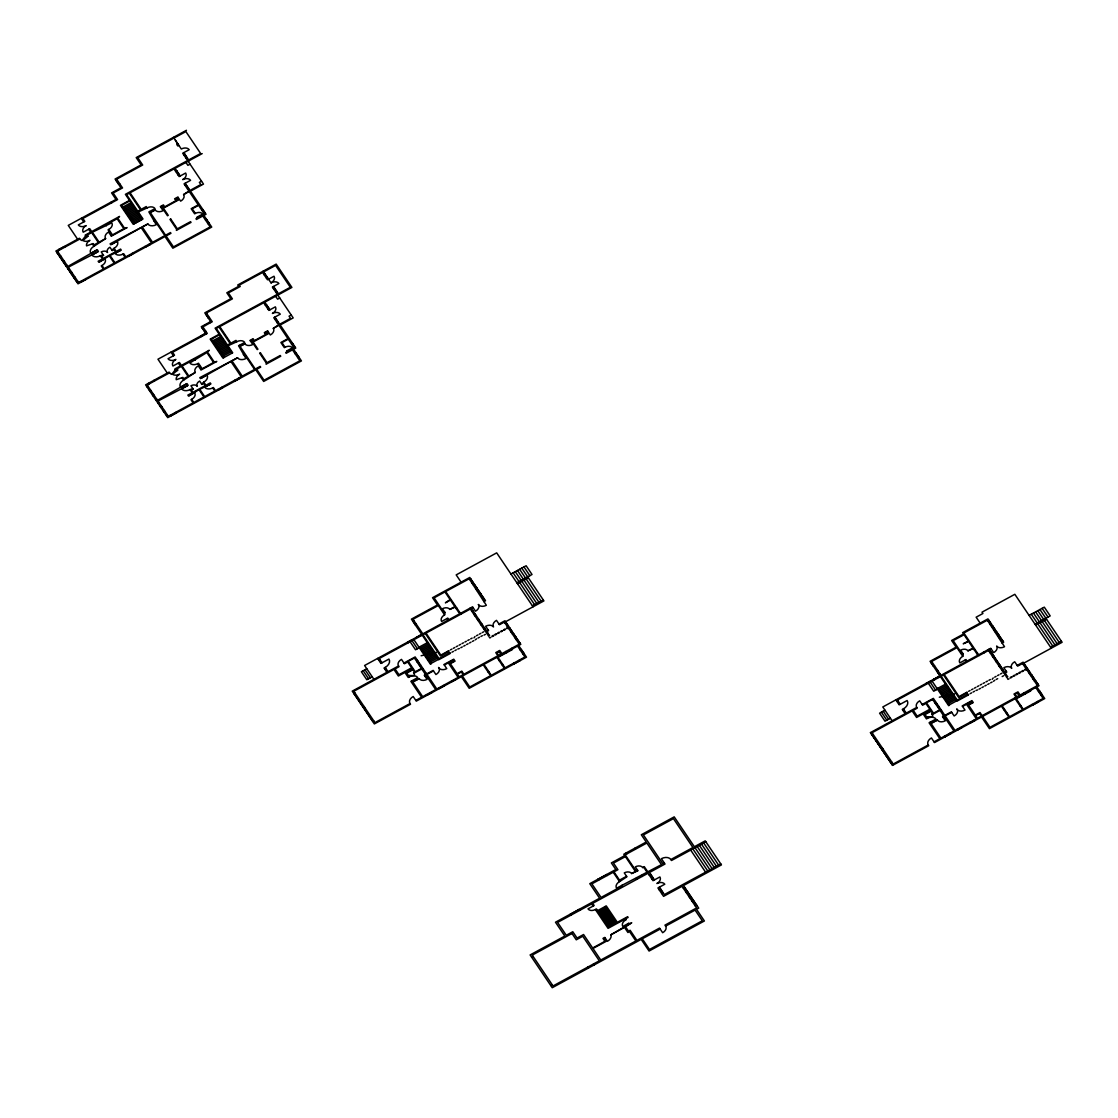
<?xml version="1.0" encoding="UTF-8"?>
<svg xmlns="http://www.w3.org/2000/svg" width="1118" height="1118" viewBox="0 0 1118 1118"><rect width="100%" height="100%" fill="white"/><g stroke="black" fill="none" stroke-linecap="round" stroke-linejoin="round"><path stroke-width="1.5" d="M87.484 236.681L82.886 240.468A6.205 4.36 -23.1 0 0 89.943 240.328A6.205 4.36 -23.1 0 0 86.533 245.876L93.129 243.57L94.024 244.912L98.37 242.55L91.648 232.6L87.316 234.948L88.21 236.289L85.681 235.842L82.061 240.524A6.61 4.64 -23.1 0 1 79.895 238.986L79.406 238.26L55.9 251.033L78.022 283.818L164.989 236.555L172.857 248.21L211.735 227.08L203.867 215.425L206.047 214.251L190.479 191.164L203.49 184.093L188.09 161.258M177.189 370.505L172.591 374.306A6.205 4.36 -23.1 0 0 179.649 374.153A6.205 4.36 -23.1 0 0 176.239 379.701L182.835 377.409L183.729 378.736L188.076 376.375L181.354 366.424L177.021 368.786L177.916 370.114L177.189 370.505L176.295 369.178L175.386 369.667L171.753 374.348A6.61 4.64 -23.1 0 1 169.601 372.811L169.111 372.084L145.606 384.858L167.728 417.643L255.784 369.792L263.666 381.448L301.441 360.904L293.573 349.249L295.753 348.075L280.185 324.989L293.195 317.917L277.795 295.082M186.468 130.275L136.2 157.596L141.12 164.877L115.084 179.034L120.94 187.796L111.576 192.883L115.992 199.451L68.254 225.389L77.603 239.238M172.857 138.674L137.78 157.736L142.699 165.017L116.649 179.173L122.547 187.922L113.156 193.023L117.572 199.591L82.858 218.457L84.828 221.364L78.316 224.914A6.205 4.36 -23.1 0 0 86.198 225.598A6.205 4.36 -23.1 0 0 83.221 232.195L89.733 228.659L91.704 231.566L119.556 216.431L117.711 218.108L124.587 228.31L127.089 227.611L111.353 236.164L108.572 232.027A6.205 4.36 -23.1 0 0 105.609 238.623L99.097 242.159L92.375 232.209L111.758 222.831A6.205 4.36 -23.1 0 1 108.781 229.428L108.069 229.819L111.744 235.283L111.031 235.674M173.947 138.073L185.881 131.589L200.625 153.459L188.69 159.944M175.414 140.267L177.692 144.012M177.874 143.915L176.784 144.501L177.776 145.955L178.852 145.368M116.146 180.613L117.222 180.026M118.606 184.26L119.682 183.659M183.673 154.703L184.763 154.116M186.133 158.351L187.209 157.75M202.204 153.599L175.079 168.329L180.236 175.987M175.708 171.473L176.798 170.886M190.06 164.178L187.894 165.352L185.923 162.431M129.492 200.415L120.451 205.321L133.238 224.271L143.006 218.96L126.6 194.658L173.989 168.93L179.146 176.574L185.658 173.038A6.205 4.36 -23.1 0 1 182.695 179.635A6.205 4.36 -23.1 0 1 190.577 180.319L184.065 183.869L188.9 191.024L183.618 194.546A6.205 4.36 -23.1 0 1 180.641 201.142L177.874 197.02L174.618 198.794L175.917 200.723L164.709 206.816L163.41 204.887L160.335 206.55L163.102 210.673A6.205 4.36 -23.1 0 1 155.22 209.974L150.343 212.63L165.576 235.227L170.467 232.572L170.956 233.313L166.079 235.968L173.458 246.896L210.156 226.94L202.791 216.012L196.461 219.449L195.971 218.723L197.411 217.926L196.922 217.213L202.707 214.069A5.786 4.067 -23.1 0 0 195.357 213.412L194.63 213.804L191.178 208.689L198.235 204.86L189.221 191.499L183.618 194.546M129.828 200.891L121.513 205.419L133.964 223.879M178.167 175.121L179.257 174.534M122.547 206.97L123.232 206.592L134.635 223.488L142.224 219.366L125.398 194.336L187.6 160.531L182.695 153.236L189.194 149.7A6.205 4.36 -23.1 0 0 181.312 149.015L173.458 137.346M123.385 206.816L130.988 202.693M124.252 208.088L131.84 203.965M125.104 209.373L132.707 205.237M125.971 210.645L133.559 206.523M126.823 211.917L134.426 207.794M58.877 249.58L64.299 246.631M79.895 238.986L57.479 251.173L67.793 266.475L96.581 250.166M127.69 213.189L135.278 209.066M57.214 252.975L58.29 252.388M128.542 214.474L136.144 210.338M137.752 211.19L140.463 209.723L129.325 193.176M185.057 185.322L186.133 184.736M129.408 215.746L136.997 211.623M137.486 212.336L147.143 207.892A6.205 4.36 -23.1 0 1 155.025 208.591L148.876 211.931L156.254 224.704A6.61 4.64 -23.1 0 1 147.856 223.963L142.252 227.01L152.565 242.313L164.863 235.632L154.55 220.33L153.641 220.819M130.275 217.018L137.849 212.895M59.673 256.623L60.749 256.022M131.127 218.289L138.73 214.167M60.33 257.587L61.406 257M201.533 181.172L199.367 182.36L200.835 184.54L189.99 190.437L185.155 183.268M187.503 188.97L188.593 188.369M131.994 219.575L139.582 215.439M132.846 220.847L140.449 216.724M160.643 207.026L161.369 206.634L167.518 215.746L168.245 215.355L163.41 208.186L178.6 199.926L177.287 197.984L178.181 197.495M133.713 222.119L141.301 217.996M62.776 261.235L63.866 260.648M63.433 262.199L64.523 261.612M103.205 254.862L100.354 255.756A6.61 4.64 -23.1 0 1 91.942 255.016L98.454 251.466L97.308 249.775L90.796 253.311A6.61 4.64 -23.1 0 1 93.968 246.281L105.609 238.623M65.892 265.846L66.982 265.259M68.03 269.005L69.106 268.418M147.856 223.963L110.095 243.822L110.752 244.786L117.264 241.25A6.61 4.64 -23.1 0 1 114.092 248.28L111.884 250.139M70.476 272.652L71.566 272.065M71.133 273.617L72.223 273.03M73.592 277.264L74.682 276.677M74.249 278.242L75.339 277.641M201.841 210.226L202.931 209.625M100.354 255.756L102.479 258.915L98.146 261.263L98.803 262.241L104.952 258.901A6.205 4.36 -23.1 0 1 101.976 265.497L101.249 265.888L103.387 269.047L78.609 282.505L68.296 267.202L97.727 251.871M114.092 248.28L116.23 251.438L120.562 249.076L121.219 250.055L115.07 253.395A6.205 4.36 -23.1 0 0 122.952 254.093L123.679 253.702L125.803 256.861L151.489 242.899L141.161 227.597L111.479 244.395M76.709 281.876L77.799 281.289M203.811 213.133L204.901 212.546M80.831 282.127L86.254 279.179M128.388 256.288L132.721 253.926L132.315 253.311M145.382 247.05L149.728 244.688M205.488 220.022L206.578 219.435M207.948 223.67L209.038 223.083M263.652 271.898L275.587 265.413L290.331 287.284L278.396 293.768M264.044 274.679L265.12 274.092M266.489 278.326L267.579 277.739M205.852 314.438L206.928 313.851M208.311 318.085L209.387 317.498M273.379 288.528L274.455 287.941M202.246 328.161L203.336 327.56M275.839 292.175L276.915 291.574M204.706 331.794L205.796 331.207M201.086 335.945L205.419 333.597M265.413 305.298L266.503 304.711M279.766 298.003L277.599 299.177L275.629 296.27M219.198 334.24L210.156 339.145L222.943 358.095L232.698 352.785L216.305 328.482L219.016 327.015L230.168 343.547L227.457 345.015M219.533 334.715L211.204 339.243L223.656 357.704M267.873 308.945L268.963 308.358M212.252 340.794L212.937 340.417L224.341 357.313M213.091 340.641L220.693 336.518M213.957 341.926L221.546 337.79M214.81 343.198L222.412 339.061M215.676 344.47L223.265 340.347M216.529 345.741L224.131 341.619M169.601 372.811L147.185 384.997L157.498 400.3L186.287 383.991M217.395 347.027L224.984 342.891M146.919 386.8L147.995 386.213M218.248 348.299L225.85 344.162M219.114 349.571L226.702 345.448M274.748 319.147L275.839 318.56M227.192 346.161L236.848 341.717A6.205 4.36 -23.1 0 1 244.73 342.415L238.581 345.755L245.96 358.529A6.61 4.64 -23.1 0 1 237.561 357.788L231.957 360.834L242.271 376.137L254.569 369.457L244.241 354.154L243.347 354.644M219.966 350.842L227.555 346.72M197.774 363.643L198.487 363.252L202.176 368.716L213.566 362.525L206.858 352.561L189.892 362.945A6.205 4.36 -23.1 0 0 197.774 363.643L201.45 369.108L200.737 369.499M149.379 390.448L150.455 389.847M220.833 352.128L228.421 347.991M150.022 391.412L151.112 390.825M277.208 322.795L278.298 322.208M291.239 315.01L289.059 316.184L290.54 318.364L279.696 324.262L274.86 317.107M221.699 353.4L229.288 349.263M222.552 354.672L230.154 350.549M244.926 343.799L240.049 346.454L255.281 369.052L260.173 366.397L260.662 367.137L256.693 369.303L264.058 380.232L299.862 360.765L292.497 349.836L286.166 353.274L285.677 352.547L287.102 351.751L286.627 351.038L292.413 347.894A5.786 4.067 -23.1 0 0 285.062 347.237L284.335 347.642L280.884 342.513L287.941 338.684L278.927 325.324L273.323 328.371A6.205 4.36 -23.1 0 1 270.346 334.967L267.579 330.844L264.323 332.619L265.623 334.548L254.415 340.641L253.115 338.712L250.041 340.389L252.808 344.498A6.205 4.36 -23.1 0 1 244.926 343.799L239.727 345.979L239.308 345.364M250.348 340.85L251.075 340.459L257.224 349.571L257.937 349.179L253.115 342.01L268.306 333.751L266.992 331.808L267.887 331.319M223.418 355.943L231.007 351.821M152.481 395.059L153.571 394.472M231.985 353.176L215.103 328.161L277.306 294.355L272.387 287.074L278.899 283.525A6.205 4.36 -23.1 0 0 271.017 282.84A6.205 4.36 -23.1 0 0 273.994 276.244L267.481 279.779L262.562 272.499L239.294 285.132L240.216 286.488L228.393 292.916L232.404 298.841L206.355 312.998L212.252 321.746L202.861 326.847L207.277 333.416L172.563 352.282L174.52 355.189L168.021 358.738A6.205 4.36 -23.1 0 0 175.903 359.423A6.205 4.36 -23.1 0 0 172.927 366.019L179.439 362.484L181.409 365.404L209.262 350.269L207.417 351.932L214.293 362.134L216.794 361.435L201.058 369.988L198.277 365.852A6.205 4.36 -23.1 0 0 195.301 372.448L188.802 375.983L182.08 366.033L194.742 359.144L195.315 359.996M153.138 396.024L154.228 395.437M192.911 388.687L190.06 389.581A6.61 4.64 -23.1 0 1 181.647 388.84L188.159 385.305L187.013 383.6L180.501 387.135A6.61 4.64 -23.1 0 1 183.673 380.106L195.301 372.448M155.598 399.671L156.688 399.084M157.736 402.829L158.812 402.242M237.561 357.788L199.801 377.646L200.457 378.611L206.97 375.075A6.61 4.64 -23.1 0 1 203.797 382.104L201.589 383.977M160.181 406.477L161.272 405.89M160.838 407.441L161.928 406.854M163.298 411.089L164.388 410.502M163.955 412.067L165.045 411.466M291.546 344.051L292.637 343.45M190.06 389.581L192.184 392.739L187.852 395.087L188.509 396.065L194.644 392.725A6.205 4.36 -23.1 0 1 191.681 399.322L190.954 399.713L193.093 402.871L168.315 416.329L158.001 401.027L187.433 385.696M203.797 382.104L205.936 385.263L210.268 382.915L210.925 383.879L204.776 387.219A6.205 4.36 -23.1 0 0 212.658 387.918L213.384 387.527L215.508 390.685L241.195 376.724L230.867 361.421L201.184 378.219M166.414 415.7L167.504 415.113M293.517 346.957L294.607 346.37M170.537 415.952L175.959 413.003M218.094 390.112L222.426 387.75M235.087 380.875L239.434 378.513L239.014 377.912M295.194 353.847L296.284 353.26M297.654 357.494L298.744 356.908M469.686 579.501L470.762 578.914M472.131 583.149L473.221 582.562M473.445 585.091L474.535 584.504M412.766 621.147L413.856 620.56M475.905 588.725L476.995 588.138M477.218 590.681L478.308 590.08M415.225 624.794L416.301 624.207M510.94 574.009L526.131 565.75L532.028 574.498L516.851 582.744M444.74 612.147L444.028 612.538L434.105 597.837L444.964 591.939L450.121 599.597L445.383 602.826L450.442 600.073L454.872 606.641L449.813 609.394A5.786 4.067 -23.1 0 0 442.449 608.737L445.076 612.622L444.615 614.872A6.205 4.36 -23.1 0 0 441.638 621.468L447.787 618.114L448.849 619.693L459.708 613.81L455.194 607.13L449.813 609.394M479.678 594.315L480.754 593.728M456.186 608.583L456.899 608.192M480.992 596.257L482.068 595.67M458.646 612.231L459.358 611.826M483.437 599.905L484.527 599.318M407.707 642.221L412.053 639.873M415.84 637.805L420.186 635.443M470.329 609.03L426.014 633.109L440.841 655.092L448.989 650.662M473.04 607.549L471.405 608.444L486.484 630.79L488.105 629.909M483.884 601.652L485.505 600.771L469.784 577.447L432.526 597.697L437.445 604.992L411.41 619.134L421.738 634.437L364.594 665.49L373.929 679.339M517.494 583.722L528.353 577.824M378.597 659.872L379.673 659.285M471.838 611.28L472.928 610.68M366.802 668.774L361.38 671.722L366.788 679.744L372.21 676.795M380.553 662.792L381.643 662.205M474.298 614.914L475.374 614.327M474.954 615.892L476.03 615.305M418.984 647.224L427.3 642.696M419.306 647.699L415.519 649.768L410.11 641.76M420.564 648.105L428.166 643.982M377.604 658.418L380.972 663.393L388.924 659.075A7.854 5.52 -23.1 0 1 385.165 667.418L384.075 668.019L386.954 672.267L352.226 691.134L374.348 723.933L410.516 704.27L410.026 703.543A6.61 4.64 -23.1 0 1 413.185 696.514L416.301 701.126L461.329 676.656L469.197 688.311L526.508 657.16L518.64 645.505L520.82 644.331L504.931 620.769L498.963 624.012M384.536 668.676L385.612 668.089M421.43 649.376L429.019 645.254M477.414 619.54L478.49 618.939M422.283 650.648L429.885 646.525M478.057 620.504L479.147 619.917M386.493 671.597L387.583 671.01M423.149 651.934L430.737 647.797M398.525 665.979L399.014 666.705L395.031 668.871L398.972 674.699L411.62 667.823L407.693 661.982L404.436 663.757L401.488 659.382A6.205 4.36 -23.1 0 0 398.525 665.979L388.03 671.68L385.165 667.418M403.947 663.03L415.155 656.937L426.629 673.944L433.141 670.395L435.922 674.531A6.205 4.36 -23.1 0 0 438.885 667.935L438.563 667.446M424.001 653.205L431.604 649.083M424.868 654.477L432.456 650.355M480.516 624.151L481.606 623.564M353.917 693.621L354.993 693.034M481.173 625.116L482.263 624.529M425.734 655.749L433.323 651.626M417.028 661.898L418.104 661.311M426.587 657.035L434.175 652.912M427.453 658.306L435.042 654.184M483.633 628.763L484.723 628.176M428.306 659.578L435.908 655.455M419.474 665.545L420.564 664.944M429.172 660.85L436.761 656.727M450.428 649.879L451.882 649.097M453.321 648.314L454.774 647.518M456.214 646.735L457.667 645.952M459.107 645.17L460.56 644.373M462 643.591L463.453 642.808M464.892 642.025L466.346 641.229M467.785 640.446L469.239 639.664M470.678 638.881L472.131 638.085M475.024 636.519L473.962 637.889M476.464 635.723L477.917 634.94M479.356 634.158L480.81 633.375M482.249 632.578L483.703 631.796M532.406 605.83L543.264 599.933M430.025 662.135L437.627 657.999M505.574 621.734L543.921 600.897L521.799 568.112M504.903 622.936L505.993 622.349M413.492 672.784L414.568 672.184L412.933 669.766L406.784 673.106L408.419 675.538L414.261 675.551A4.961 3.48 -23.1 0 0 413.995 673.162L413.674 672.687M430.947 663.505L438.549 659.368M449.813 653.373L450.54 652.968M451.993 652.185L453.433 651.403M454.886 650.62L456.326 649.824M457.779 649.041L459.386 648.496M476.575 638.825L475.304 639.845M478.029 638.043L479.468 637.246M480.922 636.463L482.361 635.681M409.663 675.524L408.755 676.013L409.328 676.865A6.61 4.64 -23.1 0 1 417.741 677.606L410.865 681.337L421.598 697.255L415.812 700.399M413.995 673.162L421.779 668.941L425.539 674.531L424.281 675.216L427.062 679.353A6.205 4.36 -23.1 0 1 419.18 678.654L412.849 682.092M460.826 647.713L462.279 646.931M463.718 646.148L465.172 645.352M466.611 644.569L468.065 643.786M469.504 643.004L470.957 642.207M472.397 641.425L473.85 640.642M483.982 635.136L485.422 634.353M422.185 669.542L423.261 668.955M409.328 676.865L408.238 677.452L404.884 672.477L398.371 676.013L393.955 669.458L353.805 691.273L374.949 722.605L410.026 703.543M507.362 626.569L508.452 625.982M492.018 636.072L493.471 635.29M494.911 634.507L496.364 633.71M497.803 632.928L499.257 632.145M500.696 631.363L502.15 630.566M503.589 629.783L505.043 629.001M506.482 628.218L507.935 627.422M490.9 637.344L489.824 637.931L489.167 636.967M492.353 636.561L493.793 635.779M495.246 634.982L496.685 634.199M498.139 633.417L499.578 632.634M501.032 631.838L502.471 631.055M503.925 630.273L505.364 629.49M506.817 628.693L508.257 627.911M363.001 707.107L364.091 706.52M425.133 673.916L426.224 673.329M508.676 628.512L509.752 627.925M363.574 707.96L364.664 707.373M412.528 681.603L419.18 678.654M424.602 675.705L425.874 675.02L435.699 689.582L422.674 696.668L411.955 680.75M433.463 670.884L426.95 674.42L436.789 688.995L458.128 677.396L448.29 662.834L444.307 664.986M511.136 632.159L512.212 631.572M512.435 634.102L513.525 633.515M514.895 637.749L515.985 637.162M516.209 639.692L517.299 639.105M372.671 721.431L373.761 720.844M518.668 643.339L519.758 642.752M432.317 692.266L426.88 695.214L426.475 694.599M439.36 688.422L443.706 686.075M456.368 679.185L452.021 681.547L451.616 680.946M497.999 657.384L512.463 649.53L511.653 648.314M485.575 668.284L486.302 667.893M499.327 660.822L500.053 660.431M520.261 650.103L521.351 649.516M488.203 672.17L488.929 671.778M501.94 664.707L502.667 664.316M522.721 653.75L523.811 653.15M514.308 663.631L519.744 660.682M987.837 620.937L988.927 620.35M990.296 624.571L991.386 623.984M991.61 626.513L992.7 625.926M930.945 662.597L932.035 662.01M994.07 630.161L995.16 629.574M995.383 632.103L996.473 631.516M933.404 666.244L934.494 665.657M1029.105 615.417L1044.296 607.158L1050.193 615.906L1035.016 624.165M962.919 653.583L962.207 653.974L953.193 640.628L964.037 634.731L968.286 641.033L963.227 643.786L968.621 641.522L973.051 648.077L967.992 650.83A5.786 4.067 -23.1 0 0 960.628 650.187L963.255 654.072L962.794 656.308A6.205 4.36 -23.1 0 0 959.831 662.904L965.98 659.564L967.042 661.129L977.887 655.232L973.373 648.552L967.992 650.83M997.843 635.751L998.933 635.15M974.365 650.019L975.078 649.628M936.688 671.093L937.778 670.507M999.157 637.693L1000.247 637.092M976.825 653.653L977.537 653.261M939.148 674.741L940.238 674.154M1001.616 641.327L1002.706 640.74M925.9 683.685L930.246 681.323L930.651 681.924M934.033 679.255L938.379 676.893M988.508 650.452L944.207 674.545L959.062 696.528L967.196 692.098M991.219 648.985L989.584 649.865L1004.677 672.211L1006.312 671.317M1002.063 643.088L1003.685 642.193L987.949 618.883L962.626 632.648L963.548 634.004L951.614 640.488L956.114 647.154L930.078 661.311L939.917 675.887L882.801 706.967L892.15 720.803M1035.673 625.13L1046.518 619.232M896.79 701.335L897.88 700.748M990.017 652.702L991.079 652.129M885.009 710.237L879.587 713.186L884.995 721.208L890.417 718.245M898.76 704.256L899.85 703.655M624.752 855.633L611.364 862.914L615.822 869.511L589.787 883.667L599.611 898.243L555.492 922.224L564.842 936.059L530.114 954.94L552.236 987.725L641.187 939.386L649.069 951.041L704.396 920.966L696.528 909.297L698.708 908.123L683.461 885.54L721.445 864.899L705.22 840.848L694.376 846.745L674.21 816.867L641.313 834.755L646.218 842.036L623.802 854.222L635.429 871.467L631.642 873.535A5.786 4.067 -23.1 0 0 624.277 872.892L626.905 876.778L619.54 881.613A6.205 4.36 -23.1 0 0 616.563 888.195L661.465 864.633L646.875 843.014L625.172 854.809L636.156 871.076L637.609 870.293M992.477 656.35L993.567 655.763M625.409 856.612L613.475 863.096L617.933 869.692L591.883 883.849L601.065 897.447L622.405 885.861L621.985 885.246M993.133 657.314L994.223 656.727L989.067 649.153L990.059 650.55M937.177 688.66L945.507 684.146M937.513 689.149L933.712 691.217L928.303 683.21M895.811 699.882L899.179 704.857L907.131 700.525A7.854 5.52 -23.1 0 1 903.372 708.882L902.296 709.469L905.161 713.717L870.475 732.583L892.597 765.369L928.751 745.72L928.261 744.979A6.61 4.64 -23.1 0 1 931.42 737.95L934.536 742.562L981.534 717.001L989.416 728.656L1044.729 698.568L1036.861 686.913L1039.027 685.725L1023.124 662.177L1017.156 665.42M938.771 689.54L946.359 685.418M902.743 710.14L903.833 709.553M939.623 690.826L947.225 686.69M995.593 660.962L996.683 660.375M940.49 692.098L948.078 687.961M996.25 661.926L997.34 661.339M598.046 879.335L606.725 874.625M904.714 713.046L905.79 712.459M941.356 693.37L948.944 689.247M916.732 707.428L917.221 708.155L913.252 710.321L917.179 716.149L929.841 709.259L925.9 703.432L922.643 705.206L919.695 700.832A6.205 4.36 -23.1 0 0 916.732 707.428L906.251 713.13L903.372 708.882M922.154 704.48L933.362 698.387L944.85 715.38L951.348 711.831L954.143 715.967A6.205 4.36 -23.1 0 0 957.106 709.371L956.77 708.882M942.208 694.641L949.811 690.519M943.075 695.927L950.663 691.79M998.709 665.573L999.799 664.986M872.152 735.085L873.214 734.498M999.366 666.538L1000.456 665.951M943.941 697.199L951.53 693.062M935.235 703.348L936.311 702.747M944.794 698.471L952.382 694.348M945.66 699.742L953.249 695.62M1001.826 670.185L1002.916 669.598M946.513 701.014L954.115 696.891M937.695 706.981L938.771 706.394M626.569 876.288L619.526 880.118L613.95 871.858M631.642 873.535L637.931 870.782L635.303 866.897A5.786 4.067 -23.1 0 1 642.668 867.54L644.289 866.66L647.895 871.998M947.379 702.3L954.968 698.163M968.635 691.315L970.089 690.519M971.528 689.736L972.981 688.954M974.421 688.171L975.874 687.374M977.314 686.592L978.767 685.809M980.206 685.013L981.66 684.23M983.099 683.447L984.553 682.665M985.992 681.868L987.446 681.086M988.885 680.303L990.324 679.506M993.217 677.941L992.169 679.311M994.671 677.159L996.11 676.362M997.563 675.579L999.003 674.797M1000.456 674L1001.896 673.218M1050.599 647.224L1061.443 641.327M948.246 703.571L955.834 699.435M1023.781 663.142L1062.1 642.305L1039.95 609.52M931.699 714.22L932.789 713.633L931.154 711.202L925.005 714.556L926.64 716.973L932.482 716.987A4.961 3.48 -23.1 0 0 932.216 714.612L931.881 714.122M1023.096 664.344L1024.186 663.757M949.168 704.941L956.756 700.804M968.02 694.795L968.747 694.404M970.2 693.621L971.64 692.839M973.093 692.042L974.533 691.259M975.986 690.477L977.593 689.932M994.782 680.247L993.497 681.281M996.222 679.464L997.675 678.668M927.87 716.973L926.976 717.463L927.549 718.315A6.61 4.64 -23.1 0 1 935.962 719.056L929.086 722.787L939.833 738.691L934.047 741.835M932.216 714.612L939.986 710.377L943.76 715.967L942.502 716.652L945.283 720.789A6.205 4.36 -23.1 0 1 937.401 720.09L931.07 723.528M979.033 689.135L980.486 688.353M981.925 687.57L983.379 686.787M984.818 685.991L986.272 685.208M987.711 684.426L989.164 683.629M990.604 682.846L992.057 682.064M1002.175 676.558L1003.629 675.761M940.392 710.992L941.482 710.405M927.549 718.315L926.459 718.902L923.105 713.927L916.592 717.463L912.162 710.908L872.026 732.737L893.184 764.069L928.261 744.979M664.358 863.054L662.904 863.837L643.409 834.936L673.427 818.628L692.922 847.528L670.856 859.518A7.449 5.227 -23.1 0 0 661.409 858.68L665.014 864.032L649.46 872.487L654.449 879.894M570.404 914.286L579.082 909.563M705.877 841.826L671.513 860.497L670.856 859.518M1025.555 667.991L1026.645 667.39M1010.225 677.494L1011.678 676.697M1013.118 675.915L1014.571 675.132M1016.01 674.35L1017.45 673.553M1018.903 672.77L1020.343 671.988M1021.796 671.191L1023.236 670.409M1024.689 669.626L1026.128 668.83M1009.107 678.766L1008.017 679.353L1007.36 678.374M1010.56 677.969L1012 677.187M1013.439 676.404L1014.892 675.621M1016.332 674.825L1017.785 674.042M1019.225 673.26L1020.678 672.463M1022.118 671.68L1023.571 670.898M1025.01 670.101L1026.464 669.319M881.25 748.557L882.326 747.97M649.279 875.142L650.732 874.36M943.354 715.366L944.43 714.765M1026.869 669.934L1027.959 669.333M881.822 749.409L882.899 748.822M930.749 723.053L937.401 720.09M942.823 717.141L944.095 716.456L953.933 731.018L940.909 738.104L930.176 722.2M951.684 712.32L945.171 715.869L955.01 730.431L976.349 718.832L966.511 704.256L962.528 706.422M597.599 910.625L606.277 905.915L617.332 922.308L627.645 916.704L628.134 917.431L625.954 918.619L625.814 919.848A6.205 4.36 -23.1 0 0 622.838 926.445L628.987 923.105L629.56 923.957L631.74 922.783L625.549 926.794L628.498 931.168L630.133 930.288L636.925 940.364L659.536 928.08L662.653 932.705A6.205 4.36 -23.1 0 0 665.615 926.109L664.958 925.131L696.598 907.942L682.022 886.322L663.575 896.343L657.929 887.958L664.791 884.226A6.205 4.36 -23.1 0 0 656.909 883.527A6.205 4.36 -23.1 0 0 659.886 876.945L653.01 880.677L648.007 873.27L592.68 903.344L594.147 905.524L587.998 908.864A5.786 4.067 -23.1 0 0 595.363 909.521L596.453 908.92L608.653 927.018L616.242 922.895L605.187 906.502M651.738 878.79L653.178 878.007M1029.329 673.567L1030.419 672.98M1030.642 675.51L1031.732 674.923M598.409 911.841L606.012 907.718M599.234 913.057L606.822 908.934M600.045 914.272L607.647 910.136M1033.102 679.157L1034.192 678.57M600.869 915.488L608.471 911.352M1034.416 681.1L1035.506 680.513M601.694 916.704L609.282 912.567M602.504 917.92L610.107 913.783M531.637 957.176L533.076 956.393M603.329 919.122L610.917 914.999M890.92 762.895L891.996 762.308M659.187 889.844L660.64 889.062M1036.875 684.733L1037.965 684.146M604.153 920.338L611.742 916.215M982.135 715.688L1016.122 697.199L1013.984 694.04L1017.967 691.874L1020.091 695.033L1037.448 685.586L1022.523 663.491L1017.646 666.146L1014.697 661.772A6.205 4.36 -23.1 0 0 1011.734 668.368A6.205 4.36 -23.1 0 0 1003.838 667.684L1006.801 672.044L1004.09 673.525L988.005 649.726M604.964 921.553L612.566 917.431M945.115 736.65L950.538 733.688M957.595 729.858L961.927 727.497L961.522 726.896M970.256 722.969L974.589 720.621M982.624 716.414L1001.421 706.185L1008.813 717.113L990.003 727.329L979.997 712.529L975.301 715.087L968.579 705.123L973.275 702.565L971.961 700.623L962.207 705.933L964.988 710.07A6.205 4.36 -23.1 0 1 957.106 709.371M1015.172 698.708L1002.147 705.793L1009.526 716.722L1022.551 709.637L1014.669 697.981M1016.22 698.806L1030.684 690.938L1029.86 689.722M605.788 922.769L613.377 918.647M661.646 893.492L663.1 892.709M606.599 923.985L614.201 919.862M607.423 925.201L615.012 921.078M1003.81 709.706L1004.523 709.315M1017.548 702.23L1018.26 701.838M720.789 863.921L664.371 894.582L659.368 887.175M1038.482 691.511L1039.572 690.91M608.248 926.417L615.836 922.294M683.405 888.391L684.859 887.594M1006.424 713.591L1007.15 713.2M1020.175 706.115L1020.888 705.724M1040.942 695.144L1042.032 694.558M685.865 892.024L687.318 891.242M686.522 893.002L687.975 892.22M1032.543 705.025L1037.965 702.076M605.117 937.904L604.041 938.491L605.998 941.412L592.987 948.483L600.771 960.027L635.849 940.965L629.532 931.601L627.911 932.496L624.473 927.395L610.861 934.788A6.61 4.64 -23.1 0 1 607.409 941.3L604.796 937.415L602.979 938.407L604.95 941.314L592.652 947.994L583.568 934.522L577.056 938.058L572.793 931.741L566.281 935.277L557.602 922.406L591.59 903.931L593.071 906.111M688.981 896.65L690.435 895.853M689.638 897.614L691.092 896.832M692.098 901.262L693.537 900.479M692.755 902.226L694.194 901.443M695.214 905.873L696.654 905.091M550.727 985.475L552.166 984.692M660.193 929.058L642.277 938.785L649.488 949.475L702.3 920.785L695.089 910.094L665.615 926.109M421.109 655.749L427.705 654.309L428.893 652.549L430.388 654.966L431.31 653.527L436.383 652.423M939.316 697.199L945.912 695.759L947.1 693.999L948.595 696.402L949.517 694.963L954.59 693.859M1042.13 608.346L1048.027 617.08M1037.784 610.694L1043.695 619.442M1044.352 620.406L1059.277 642.515M1035.617 611.881L1041.529 620.616M1042.172 621.594L1057.111 643.688M1033.451 613.055L1039.349 621.804M1040.006 622.768L1054.931 644.862M1031.285 614.243L1037.183 622.978M1037.839 623.956L1052.765 646.05M1051.255 648.202L1014.837 594.301L982.009 612.175L982.904 613.516L976.14 617.192L980.151 623.117M1024.004 663.854L1026.464 667.488M1027.777 669.43L1030.237 673.078M1031.551 675.02L1034.01 678.668M1035.324 680.61L1037.784 684.244M1039.391 691.008L1041.85 694.655M988.745 620.448L991.205 624.082M992.518 626.024L994.978 629.672M996.292 631.614L998.751 635.248M1000.065 637.19L1002.525 640.838M1037.546 701.475L1038.049 702.202M1032.124 704.424L1032.627 705.151M1024.074 692.867L1024.899 694.082M1005.823 673.902L1006.48 674.881M1007.136 675.845L1007.793 676.823M990.925 652.213L993.385 655.861M994.042 656.825L996.501 660.472M997.158 661.437L999.618 665.084M1000.275 666.048L1002.734 669.696M1004.747 674.489L1005.403 675.468M1006.06 676.432L1006.717 677.41M983.672 652.087L984.161 652.814M978.795 654.743L979.284 655.469M962.794 656.308L956.966 647.685L931.657 661.451L941.007 675.3L966.315 661.535L965.253 659.955M966.469 692.489L968.188 695.047L956.98 701.14L940.42 676.614L897.391 700.022L900.256 704.27M974.183 720.006L974.672 720.733M931.126 662.499L933.586 666.146M936.87 670.996L939.33 674.643M969.837 722.368L970.326 723.094M938.295 676.767L938.785 677.494M933.963 679.129L934.452 679.856M937.904 688.269L949.392 705.262L948.665 705.668L932.105 681.141M930.204 682.176L935.612 690.183M957.19 729.257L957.679 729.984M925.816 683.559L926.319 684.286M950.132 733.087L950.621 733.813M944.71 736.035L945.199 736.762M883.206 711.216L888.614 719.237M881.389 712.208L886.812 720.216M872.32 734.987L881.417 748.473M881.99 749.312L891.102 762.797M870.475 732.583L892.597 765.369M523.965 566.924L529.862 575.672M519.632 569.286L525.53 578.034M526.173 578.998L541.084 601.107M703.711 843L718.608 865.108M517.452 570.459L523.35 579.208M524.007 580.186L538.918 602.281M701.531 844.174L716.442 866.282M515.286 571.647L521.184 580.396M521.84 581.36L536.752 603.468M699.365 845.362L714.276 867.456M513.12 572.821L519.018 581.57M519.674 582.548L534.586 604.642M697.199 846.536L712.11 868.644M533.062 606.794L496.685 552.865L456.186 574.89L461.105 582.171M695.019 847.71L709.93 869.818M692.853 848.897L707.764 871.006M690.686 850.071L705.598 872.18M505.811 622.446L508.271 626.08M509.57 628.023L512.03 631.67M513.344 633.613L515.803 637.26M517.117 639.203L519.577 642.85M684.677 887.692L687.137 891.339M687.794 892.318L690.253 895.951M690.91 896.929L693.356 900.577M694.012 901.541L696.472 905.189M521.17 649.614L523.629 653.261M183.771 152.649L189.18 160.671M184.582 154.214L187.027 157.848M263.149 271.171L271.017 282.84M273.477 286.474L278.885 294.495M264.938 274.189L267.398 277.837M274.287 288.039L276.733 291.672M470.58 579.012L473.04 582.66M474.353 584.602L476.813 588.236M478.127 590.178L480.572 593.826M481.886 595.768L484.346 599.416M519.325 660.067L519.814 660.794M478.378 604.489L478.462 604.6A6.205 4.36 -23.1 0 0 486.344 605.299L469.183 578.775L445.677 591.548L460.42 613.405L472.537 606.822L475.485 611.197A6.205 4.36 -23.1 0 0 478.462 604.6M513.903 663.016L514.392 663.743M505.853 651.459L506.678 652.674M634.731 848.283L635.387 849.261M176.616 170.984L179.076 174.632M185.951 184.833L188.411 188.467M202.749 209.723L204.72 212.644M269.941 309.812L264.784 302.167L291.91 287.424L276.174 264.1L237.729 284.992L238.637 286.348L226.814 292.776L230.825 298.702L204.79 312.858L210.687 321.607L201.282 326.708L205.698 333.276L157.959 359.213L167.309 373.063M487.63 632.481L488.286 633.459M488.943 634.437L489.6 635.401M266.322 304.809L268.781 308.456M275.657 318.658L278.116 322.305M292.455 343.547L294.425 346.468M650.55 874.458L653.01 878.105M660.458 889.159L662.918 892.807M469.826 608.304L485.883 632.103L488.594 630.636L485.645 626.262A6.205 4.36 -23.1 0 1 493.527 626.96A6.205 4.36 -23.1 0 1 496.504 620.364L499.453 624.738L504.33 622.083L519.241 644.192L501.884 653.625L499.746 650.466L495.777 652.619L497.901 655.777L463.914 674.252L461.776 671.093L457.08 673.651L450.358 663.701L455.054 661.143L453.754 659.201L443.986 664.511L446.767 668.634A6.205 4.36 -23.1 0 1 438.885 667.935M486.54 633.081L487.196 634.046M487.853 635.024L488.51 635.988M647.168 872.389L643.898 867.54L642.668 867.54M206.397 219.533L208.856 223.181M296.102 353.358L298.562 357.005M273.323 328.371L278.606 324.849L273.77 317.694L280.283 314.158A6.205 4.36 -23.1 0 0 272.401 313.459A6.205 4.36 -23.1 0 0 275.363 306.863L268.851 310.399L263.694 302.754L219.743 326.61L230.895 343.142L235.954 340.403L236.848 341.717M195.357 213.412L192.226 208.786L198.557 205.349L204.468 214.111L198.138 217.549L197.648 216.822M641.564 875.436L642.221 876.414M285.062 347.237L281.932 342.611L288.262 339.173L294.174 347.936L287.843 351.373L287.354 350.647M626.052 853.006L626.709 853.97M460.602 613.307L461.105 614.048M636.142 878.385L636.799 879.363M444.615 614.872L438.298 605.523L412.989 619.274L422.814 633.85L448.136 620.099L447.06 618.52M613.223 872.25L619.54 881.613M606.655 874.5L607.298 875.478M155.22 209.974L150.022 212.154L149.602 211.54M448.262 651.053L449.981 653.611L438.773 659.704L422.227 635.164L379.184 658.558L382.049 662.806M147.143 207.892L146.248 206.564L141.189 209.318L130.037 192.785M625.814 919.848L625.241 919.01L608.066 928.345L595.363 909.521M628.274 923.496L628.847 924.348L610.861 934.788M597.962 879.223L598.619 880.187M455.948 678.584L456.437 679.311M116.328 180.515L118.787 184.163M206.033 314.34L208.493 317.987M412.947 621.049L415.407 624.696M209.234 322.389L209.723 323.116M420.102 635.331L420.592 636.058M204.901 324.751L205.391 325.478M415.77 637.679L416.259 638.406M149.309 244.073L149.812 244.814M419.711 646.833L431.171 663.826L430.458 664.218L413.898 639.692M202.428 328.063L204.887 331.697M115.629 199.647L116.132 200.374M443.301 685.46L443.79 686.186M411.969 639.748L412.458 640.474M205.335 333.471L205.838 334.198M412.011 640.726L417.419 648.733M144.977 246.435L145.466 247.162M234.682 380.26L235.171 380.986M111.297 202.009L111.786 202.735M438.955 687.822L439.444 688.548M407.623 642.109L408.112 642.836M201.002 335.833L201.492 336.56M578.998 909.437L579.655 910.415M431.897 691.651L432.4 692.377M222.021 387.149L222.51 387.876M127.983 255.673L128.472 256.399M217.689 389.497L218.178 390.224M106.336 225.78L105.763 224.928L117.152 218.737L123.86 228.701L112.471 234.892L108.781 229.428M570.32 914.161L570.977 915.125M120.492 250.446L110.039 255.463L114.958 262.758L125.09 257.252L122.952 254.093M210.198 384.271L199.745 389.288L204.664 396.583L214.782 391.076L212.658 387.918M593.532 963.954L594.189 964.932M587.747 967.098L588.403 968.076M81.279 218.317L83.738 221.965M88.657 229.246L90.614 232.167L85.192 235.115L85.681 235.842M170.984 352.142L173.444 355.79M178.363 363.07L180.319 365.991L174.897 368.94L175.386 369.667M92.403 243.976L93.968 246.281M182.108 377.8L183.673 380.106M99.516 261.85L109.312 255.854L114.232 263.149L104.114 268.641L101.976 265.497M189.221 395.674L199.018 389.679L203.937 396.974L193.819 402.48L191.681 399.322M364.999 669.752L370.407 677.774M363.182 670.744L368.591 678.752M64.215 246.505L64.704 247.232M85.848 278.578L86.338 279.304M153.921 380.33L154.41 381.07M175.554 412.402L176.043 413.129M58.793 249.454L59.282 250.18M80.426 281.526L80.915 282.253M148.498 383.278L148.987 384.019M170.132 415.351L170.621 416.078M57.395 252.878L59.855 256.525M60.498 257.489L62.957 261.137M63.614 262.101L66.074 265.749M68.212 268.907L70.658 272.554M71.314 273.519L73.774 277.166M74.431 278.144L76.89 281.778M354.085 693.523L363.182 707.009M363.755 707.862L372.853 721.334M163.004 205.754L162.096 206.243L163.074 207.696L163.983 207.207L163.004 205.754M176.56 198.375L175.652 198.864L176.644 200.332L177.538 199.843L176.56 198.375M103.541 255.351L101.724 256.329L103.205 258.51L115.503 251.829L114.022 249.649L112.219 250.628L109.927 247.232A4.961 3.48 -23.1 0 0 107.552 252.5A4.961 3.48 -23.1 0 0 101.249 251.941L103.541 255.351M170.691 218.988L169.978 219.394L176.616 229.232L176.392 230.364L191.038 222.398L190.549 221.671L177.329 228.827L170.691 218.988M252.71 339.579L251.802 340.068L252.78 341.521L253.688 341.032L252.71 339.579M266.266 332.2L265.357 332.703L266.35 334.156L267.244 333.667L266.266 332.2M193.246 389.176L191.43 390.154L192.911 392.348L205.209 385.654L203.728 383.474L201.925 384.452L199.633 381.056A4.961 3.48 -23.1 0 0 197.257 386.325A4.961 3.48 -23.1 0 0 190.954 385.766L193.246 389.176M260.396 352.827L259.683 353.218L266.308 363.057L266.098 364.189L280.744 356.223L280.241 355.496L267.034 362.665L260.396 352.827M425.301 633.501L422.939 634.772L438.997 658.586L448.765 653.275L447.871 651.934L440.45 655.973L425.301 633.501M414.401 658.013L408.252 661.353L415.295 671.792L421.444 668.452L414.401 658.013M416.762 660.137L419.222 663.785L416.762 660.137M412.123 668.55L405.974 671.89L406.463 672.617L412.612 669.277L412.123 668.55M453.349 660.081L449.38 662.233L450.037 663.212L454.006 661.045L453.349 660.081M461.385 671.974L457.402 674.14L459.205 676.809L463.187 674.657L461.385 671.974M498.991 651.542L496.825 652.716L498.628 655.386L500.794 654.212L498.991 651.542M483.2 664.763L462.405 676.069L469.784 686.997L490.578 675.691L483.2 664.763M496.951 657.3L483.926 664.371L491.305 675.3L504.316 668.229L496.951 657.3M517.564 646.092L497.678 656.909L505.043 667.837L524.929 657.021L517.564 646.092M987.348 620.211L963.842 632.984L978.613 654.841L990.716 648.258L993.678 652.619A6.205 4.36 -23.1 0 0 996.641 646.036A6.205 4.36 -23.1 0 0 1004.523 646.721L987.348 620.211M943.494 674.937L941.132 676.222L957.218 700.022L966.972 694.711L966.078 693.37L958.657 697.408L943.494 674.937M932.608 699.463L926.459 702.803L933.516 713.242L939.665 709.902L932.608 699.463M934.969 701.573L937.429 705.22L934.969 701.573M930.33 709.986L924.181 713.34L924.67 714.067L930.819 710.727L930.33 709.986M971.57 701.503L967.587 703.669L968.244 704.633L972.227 702.481L971.57 701.503M571.997 933.502L532.224 955.121L553.033 985.964L599.318 960.809L582.771 936.269L576.259 939.819L571.997 933.502M979.606 713.41L975.623 715.562L977.439 718.231L981.408 716.079L979.606 713.41M1017.212 692.95L1015.032 694.124L1016.849 696.793L1019.015 695.62L1017.212 692.95M1035.771 687.5L1015.885 698.317L1023.263 709.245L1043.15 698.429L1035.771 687.5"/></g></svg>
